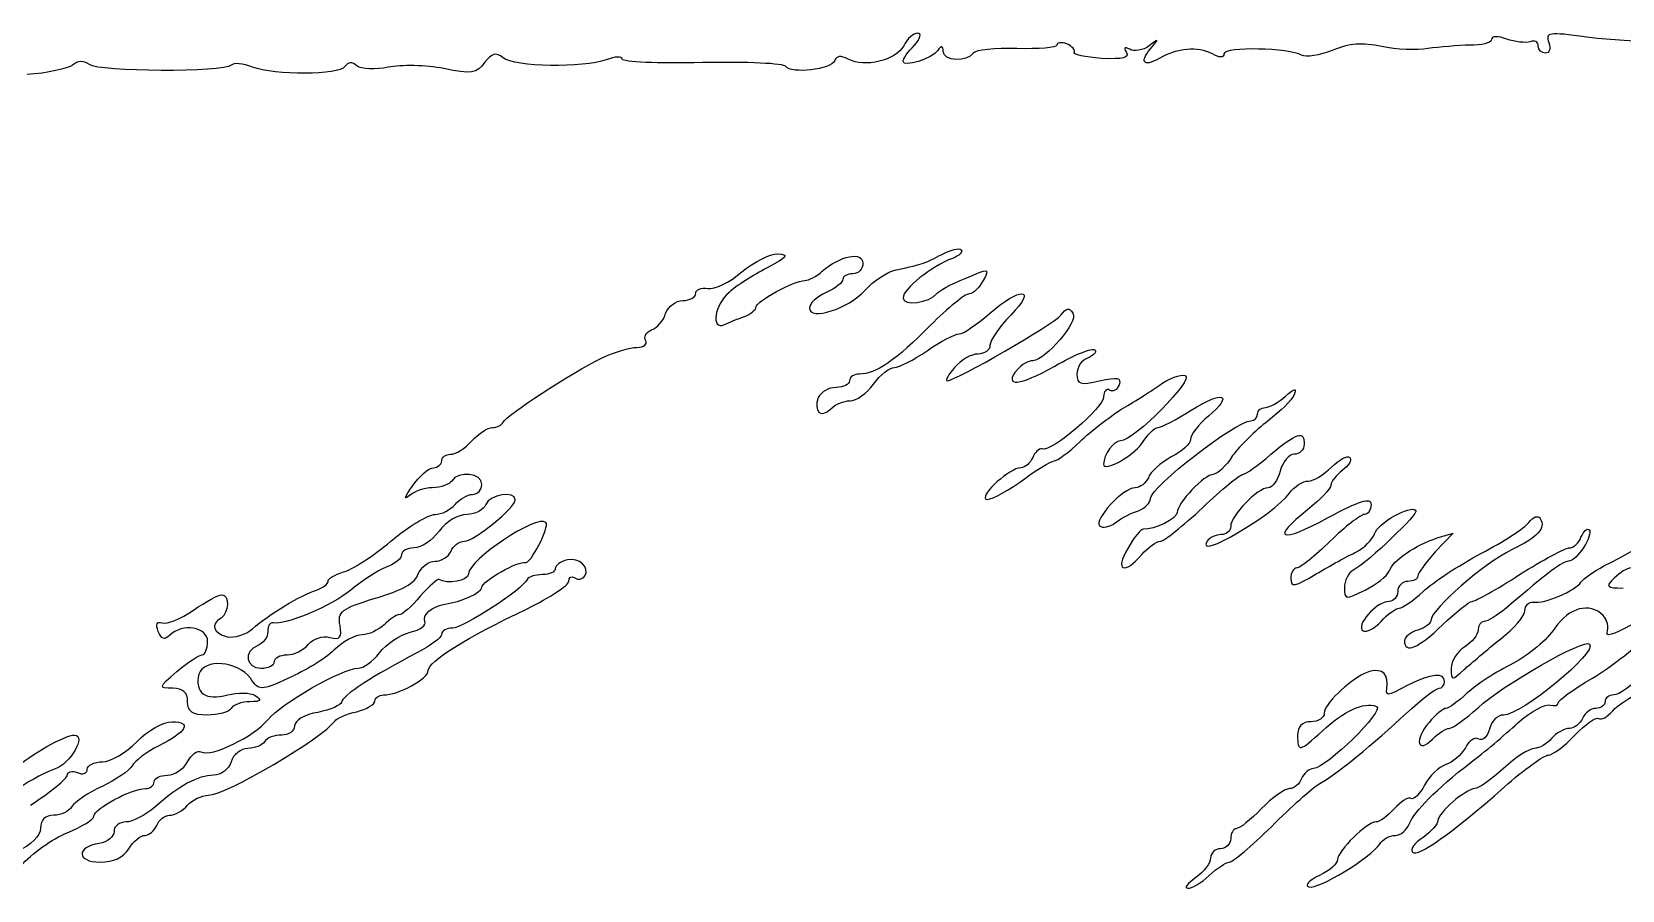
# Model space of a CAD drawing. Extents: x 0 to 69.4, y 0 to 30.3.
# Drawn here: x 42.81 to 46.939, y -0.003 to 2.225 of the extents above; entities that cross this region are included whole.
import ezdxf

# ---------------------------------------------------------------- set-up
doc = ezdxf.new("R2010")
doc.units = 0
doc.header["$MEASUREMENT"] = 0
doc.layers.get('0').update_dxf_attribs({"linetype": 'CONTINUOUS'})

msp = doc.modelspace()

# ---------------------------------------------------------------- linework, layer by layer
at = {"color": 0, "linetype": 'CONTINUOUS'}
for p, q in [((43.9885, 0.99816), (43.9885, 0.99816)), ((46.5004, 0.9235), (46.4535, 0.87489)), ((46.4588, 0.91135), (46.5004, 0.9235)), ((44.2003, 0.85406), (44.2003, 0.85406)), ((46.2696, 0.55897), (46.2696, 0.55897))]:
    msp.add_line(p, q, dxfattribs=at)
for points in [[(45.0735, 2.18896), (45.0526, 2.15076), (44.9728, 2.13167), (44.9293, 2.15424)], [(45.0717, 2.14903), (45.0717, 2.15424), (45.0839, 2.17333), (45.1013, 2.19069)], [(45.1099, 2.22194), (45.0994, 2.22194), (45.0821, 2.20806), (45.0735, 2.18896)], [(45.1013, 2.19069), (45.1168, 2.20806), (45.1203, 2.22194), (45.1099, 2.22194)], [(45.1758, 2.17507), (45.1758, 2.18896), (45.1707, 2.19069), (45.1619, 2.17681)], [(45.471, 2.19069), (45.471, 2.18375), (45.4242, 2.18028), (45.3668, 2.18201)], [(45.4971, 2.19417), (45.4832, 2.19937), (45.471, 2.19764), (45.471, 2.19069)], [(45.5161, 2.1716), (45.5196, 2.17854), (45.511, 2.18722), (45.4971, 2.19417)], [(45.7106, 2.18896), (45.695, 2.17681), (45.6707, 2.17333), (45.6603, 2.18028)], [(45.7193, 2.18722), (45.7367, 2.20806), (45.7349, 2.20806), (45.7106, 2.18896)], [(46.3146, 2.18722), (46.2643, 2.19764), (46.2296, 2.1959), (46.1862, 2.17681)], [(46.5437, 2.19069), (46.5125, 2.19069), (46.4639, 2.18549), (46.4344, 2.18201)], [(46.5993, 2.20458), (46.5993, 2.1959), (46.5733, 2.19069), (46.5437, 2.19069)], [(46.6393, 2.20632), (46.6167, 2.215), (46.5993, 2.215), (46.5993, 2.20458)], [(46.7, 2.19937), (46.6879, 2.1959), (46.6601, 2.19937), (46.6393, 2.20632)], [(46.7208, 2.18896), (46.7208, 2.19937), (46.7104, 2.20458), (46.7, 2.19937)], [(46.74, 2.16986), (46.7296, 2.16986), (46.7208, 2.17854), (46.7208, 2.18896)], [(46.8458, 2.21153), (46.7486, 2.22542), (46.7382, 2.22368), (46.7486, 2.19764)], [(46.7486, 2.19764), (46.7538, 2.18201), (46.7503, 2.16986), (46.74, 2.16986)], [(47.3544, 2.20632), (47.3318, 2.18896), (46.9899, 2.19243), (46.8458, 2.21153)], [(42.9592, 2.14035), (42.9435, 2.15076), (42.9296, 2.15076), (42.9157, 2.13861)], [(43.6535, 2.13687), (43.6414, 2.14903), (43.631, 2.14729), (43.6222, 2.13514)], [(44.0336, 2.15771), (44.0146, 2.17333), (44.0042, 2.16986), (43.985, 2.14556)], [(44.301, 2.1525), (44.2438, 2.13167), (44.0614, 2.1334), (44.0336, 2.15771)], [(44.3426, 2.15424), (44.3426, 2.16292), (44.3236, 2.16118), (44.301, 2.1525)], [(44.551, 2.14556), (44.4364, 2.14208), (44.3426, 2.14729), (44.3426, 2.15424)], [(44.7679, 2.13514), (44.7628, 2.14382), (44.6656, 2.14729), (44.551, 2.14556)], [(44.8946, 2.15076), (44.886, 2.12651), (44.7801, 2.1161), (44.7679, 2.13514)], [(44.9293, 2.15424), (44.9103, 2.16465), (44.8981, 2.16292), (44.8946, 2.15076)], [(45.1619, 2.17681), (45.1481, 2.15597), (45.0717, 2.13167), (45.0717, 2.14903)], [(45.254, 2.16986), (45.2383, 2.14556), (45.1758, 2.14903), (45.1758, 2.17507)], [(45.3668, 2.18201), (45.3112, 2.18375), (45.2592, 2.17854), (45.254, 2.16986)], [(45.5874, 2.15597), (45.5439, 2.15944), (45.5126, 2.16639), (45.5161, 2.1716)], [(45.6515, 2.1716), (45.6603, 2.15771), (45.6429, 2.15424), (45.5874, 2.15597)], [(45.6603, 2.18028), (45.6464, 2.18722), (45.6446, 2.18549), (45.6515, 2.1716)], [(45.7367, 2.15597), (45.6932, 2.13167), (45.6846, 2.14903), (45.7193, 2.18722)], [(45.8754, 2.16812), (45.8356, 2.18722), (45.7853, 2.18375), (45.7367, 2.15597)], [(45.905, 2.16812), (45.905, 2.15771), (45.8928, 2.15771), (45.8754, 2.16812)], [(46.1064, 2.16465), (46.0768, 2.18375), (45.905, 2.18722), (45.905, 2.16812)], [(46.1862, 2.17681), (46.1532, 2.16465), (46.1185, 2.15771), (46.1064, 2.16465)], [(46.4344, 2.18201), (46.4067, 2.17681), (46.3511, 2.17854), (46.3146, 2.18722)], [(42.9157, 2.13861), (42.9036, 2.12999), (42.8497, 2.11783), (42.7976, 2.11436)], [(43.3271, 2.13861), (43.3097, 2.11957), (42.9833, 2.12131), (42.9592, 2.14035)], [(43.3826, 2.1334), (43.3583, 2.14382), (43.334, 2.14556), (43.3271, 2.13861)], [(43.6222, 2.13514), (43.6083, 2.11262), (43.44, 2.11262), (43.3826, 2.1334)], [(43.7351, 2.1334), (43.7021, 2.12651), (43.6657, 2.12825), (43.6535, 2.13687)], [(43.8792, 2.12999), (43.834, 2.13861), (43.7681, 2.14035), (43.7351, 2.1334)], [(43.985, 2.14556), (43.966, 2.11783), (43.9503, 2.11436), (43.8792, 2.12999)], [(44.8617, 1.604), (44.9085, 1.64393), (44.9675, 1.65608), (44.9675, 1.62483)], [(45.1724, 1.6474), (45.195, 1.6595), (45.2175, 1.66471), (45.2228, 1.6595)], [(45.2228, 1.6595), (45.2279, 1.65435), (45.2175, 1.64393), (45.2001, 1.63699)], [(44.7193, 1.61268), (44.6829, 1.59358), (44.6378, 1.56581), (44.6204, 1.54844)], [(44.6533, 1.60226), (44.6846, 1.62831), (44.7263, 1.64914), (44.7471, 1.64914)], [(44.7471, 1.64914), (44.7767, 1.6474), (44.7714, 1.64046), (44.7193, 1.61268)], [(44.9675, 1.62483), (44.9675, 1.60921), (44.9554, 1.59706), (44.9415, 1.59706)], [(45.0543, 1.60747), (45.1272, 1.6231), (45.1307, 1.62483), (45.1724, 1.6474)], [(45.2001, 1.63699), (45.1464, 1.61789), (45.0717, 1.55712), (45.0717, 1.53456)], [(45.2332, 1.5849), (45.2957, 1.61268), (45.2974, 1.61094), (45.28, 1.57969)], [(44.5649, 1.55886), (44.5822, 1.55539), (44.6221, 1.57449), (44.6533, 1.60226)], [(44.6899, 1.51025), (44.6899, 1.52587), (44.7888, 1.57969), (44.8165, 1.57969)], [(44.8165, 1.57969), (44.8269, 1.57969), (44.8478, 1.59011), (44.8617, 1.604)], [(44.9154, 1.58317), (44.9154, 1.57449), (44.8964, 1.55886), (44.8721, 1.54844)], [(44.9415, 1.59706), (44.9276, 1.59706), (44.9154, 1.59011), (44.9154, 1.58317)], [(44.9728, 1.55365), (44.9936, 1.57796), (45.03, 1.60226), (45.0543, 1.60747)], [(45.1585, 1.54497), (45.1638, 1.55192), (45.1967, 1.57101), (45.2332, 1.5849)], [(45.28, 1.57969), (45.2696, 1.5606), (45.254, 1.54497), (45.2436, 1.54497)], [(44.5006, 1.52761), (44.5179, 1.52761), (44.5336, 1.53629), (44.5336, 1.54671)], [(44.5336, 1.54671), (44.5336, 1.55539), (44.5475, 1.56233), (44.5649, 1.55886)], [(44.6204, 1.54844), (44.5822, 1.51719), (44.5718, 1.44949), (44.6082, 1.46511)], [(44.8287, 1.50851), (44.8287, 1.47379), (44.9311, 1.50678), (44.9728, 1.55365)], [(44.8721, 1.54844), (44.8478, 1.53803), (44.8287, 1.51893), (44.8287, 1.50851)], [(45.0717, 1.53456), (45.0717, 1.51199), (45.1411, 1.5224), (45.1585, 1.54497)], [(45.2436, 1.54497), (45.2332, 1.54497), (45.1881, 1.50851), (45.1429, 1.46337)], [(45.2957, 1.49289), (45.3756, 1.56407), (45.4224, 1.56233), (45.3513, 1.48942)], [(44.419, 1.45122), (44.4329, 1.45643), (44.4503, 1.47553), (44.4554, 1.49462)], [(44.4554, 1.49462), (44.4624, 1.51199), (44.4815, 1.52761), (44.5006, 1.52761)], [(44.6603, 1.48594), (44.676, 1.49289), (44.6899, 1.50331), (44.6899, 1.51025)], [(45.1862, 1.31928), (45.2089, 1.31928), (45.464, 1.46685), (45.4814, 1.48942)], [(45.2175, 1.44081), (45.2279, 1.44081), (45.2626, 1.46511), (45.2957, 1.49289)], [(45.3513, 1.48942), (45.3217, 1.4599), (45.2974, 1.42344), (45.2974, 1.41129)], [(45.5126, 1.49462), (45.5283, 1.47206), (45.4415, 1.3731), (45.4085, 1.37137)], [(45.4814, 1.48942), (45.4953, 1.50851), (45.504, 1.51025), (45.5126, 1.49462)], [(44.4033, 1.42344), (44.3982, 1.43386), (44.4051, 1.44601), (44.419, 1.45122)], [(44.6082, 1.46511), (44.6186, 1.47032), (44.6429, 1.48074), (44.6603, 1.48594)], [(45.1429, 1.46337), (45.0543, 1.3731), (45.0006, 1.33664), (44.9589, 1.33664)], [(44.2889, 1.37831), (44.3218, 1.39393), (44.3635, 1.40608), (44.3808, 1.40608)], [(44.3808, 1.40608), (44.3999, 1.40608), (44.4086, 1.41476), (44.4033, 1.42344)], [(45.1342, 1.3974), (45.1689, 1.42171), (45.2071, 1.44081), (45.2175, 1.44081)], [(45.2974, 1.41129), (45.2974, 1.39914), (45.2835, 1.38873), (45.2661, 1.38873)], [(45.4658, 1.35748), (45.5161, 1.38699), (45.5647, 1.40608), (45.57, 1.39914)], [(44.0336, 1.21164), (44.0406, 1.229), (44.2107, 1.34012), (44.2889, 1.37831)], [(45.0492, 1.354), (45.0612, 1.354), (45.0994, 1.3731), (45.1342, 1.3974)], [(45.2661, 1.38873), (45.2487, 1.38873), (45.2228, 1.3731), (45.2054, 1.354)], [(45.4085, 1.37137), (45.3981, 1.37137), (45.379, 1.36095), (45.3686, 1.3488)], [(45.5508, 1.37831), (45.5353, 1.3731), (45.5231, 1.354), (45.5231, 1.33664)], [(45.57, 1.39914), (45.5751, 1.39393), (45.5665, 1.38525), (45.5508, 1.37831)], [(44.9589, 1.33664), (44.945, 1.33664), (44.9328, 1.3297), (44.9328, 1.31928)], [(44.9953, 1.3106), (45.0126, 1.33491), (45.0369, 1.354), (45.0492, 1.354)], [(45.2054, 1.354), (45.1897, 1.33491), (45.1811, 1.31928), (45.1862, 1.31928)], [(45.3686, 1.3488), (45.3304, 1.30192), (45.3737, 1.30539), (45.4658, 1.35748)], [(45.5231, 1.33664), (45.5231, 1.3106), (45.5318, 1.30713), (45.5821, 1.31928)], [(45.5821, 1.31928), (45.629, 1.3297), (45.6394, 1.32796), (45.6325, 1.30887)], [(45.8043, 1.33317), (45.8303, 1.32449), (45.6707, 1.16309), (45.636, 1.16309)], [(45.7367, 1.30713), (45.7626, 1.32623), (45.7922, 1.33664), (45.8043, 1.33317)], [(44.8981, 1.30192), (44.879, 1.30192), (44.8582, 1.28977), (44.8513, 1.27588)], [(44.9328, 1.31928), (44.9328, 1.3106), (44.9172, 1.30192), (44.8981, 1.30192)], [(44.9346, 1.2672), (44.9501, 1.2672), (44.9779, 1.2863), (44.9953, 1.3106)], [(45.6082, 1.29498), (45.5994, 1.30018), (45.5925, 1.2915), (45.5925, 1.27762)], [(45.6325, 1.30887), (45.6272, 1.29498), (45.6168, 1.28977), (45.6082, 1.29498)], [(45.6376, 1.24463), (45.6672, 1.26199), (45.7124, 1.28977), (45.7367, 1.30713)], [(45.8199, 1.24289), (45.9032, 1.29498), (45.931, 1.28456), (45.865, 1.22727)], [(46.0872, 1.28282), (46.0821, 1.26893), (46.0508, 1.23942), (46.0196, 1.21512)], [(46.0647, 1.27935), (46.089, 1.30018), (46.0942, 1.30192), (46.0872, 1.28282)], [(44.8513, 1.27588), (44.8392, 1.23942), (44.8582, 1.22032), (44.8842, 1.24637)], [(44.8842, 1.24637), (44.8964, 1.25852), (44.9172, 1.2672), (44.9346, 1.2672)], [(45.5925, 1.27762), (45.5925, 1.24984), (45.4589, 1.13357), (45.4328, 1.14225)], [(45.5318, 1.16135), (45.5596, 1.18907), (45.6082, 1.22553), (45.6376, 1.24463)], [(45.7332, 1.19775), (45.7418, 1.19775), (45.7818, 1.21859), (45.8199, 1.24289)], [(45.9918, 1.23248), (45.9918, 1.24289), (46.0004, 1.24984), (46.0126, 1.24984)], [(46.0126, 1.24984), (46.0231, 1.24984), (46.0474, 1.26373), (46.0647, 1.27935)], [(43.9521, 1.16309), (43.9694, 1.18218), (43.9938, 1.19775), (44.0058, 1.19775)], [(44.0058, 1.19775), (44.0181, 1.19775), (44.0301, 1.2047), (44.0336, 1.21164)], [(45.6915, 1.15614), (45.7054, 1.17871), (45.7244, 1.19775), (45.7332, 1.19775)], [(45.714, 1.01378), (45.714, 1.04329), (45.9362, 1.21512), (45.9744, 1.21512)], [(45.865, 1.22727), (45.839, 1.20643), (45.8182, 1.17871), (45.8182, 1.16656)], [(46.0196, 1.21512), (45.9865, 1.19081), (45.9467, 1.15093), (45.9275, 1.12489)], [(45.9744, 1.21512), (45.9849, 1.21512), (45.9918, 1.2238), (45.9918, 1.23248)], [(43.8965, 1.12836), (43.9104, 1.12836), (43.9347, 1.14399), (43.9521, 1.16309)], [(45.464, 1.111), (45.471, 1.111), (45.5022, 1.13357), (45.5318, 1.16135)], [(45.636, 1.16309), (45.6186, 1.16309), (45.5925, 1.12836), (45.5925, 1.10232)], [(45.5925, 1.10232), (45.5925, 1.08149), (45.6689, 1.12316), (45.6915, 1.15614)], [(45.8182, 1.16656), (45.8182, 1.15614), (45.7957, 1.13531), (45.7679, 1.12142)], [(46.0265, 1.12836), (46.096, 1.1856), (46.1133, 1.19081), (46.1133, 1.15441)], [(43.874, 1.111), (43.874, 1.12142), (43.8844, 1.12836), (43.8965, 1.12836)], [(45.4085, 1.11968), (45.4015, 1.10579), (45.3894, 1.09364), (45.3772, 1.09364)], [(45.4328, 1.14225), (45.4242, 1.14399), (45.4138, 1.13357), (45.4085, 1.11968)], [(45.7679, 1.12142), (45.7401, 1.10579), (45.714, 1.08323), (45.7089, 1.0676)], [(45.9275, 1.12489), (45.9101, 1.09711), (45.8876, 1.07628), (45.8772, 1.07628)], [(45.9536, 1.07628), (45.9606, 1.07628), (45.9935, 1.09885), (46.0265, 1.12836)], [(46.0872, 1.12836), (46.0733, 1.12836), (46.0578, 1.10927), (46.0508, 1.08496)], [(46.1133, 1.15441), (46.1133, 1.14052), (46.1011, 1.12836), (46.0872, 1.12836)], [(46.1844, 1.09538), (46.2036, 1.11448), (46.2261, 1.12663), (46.2314, 1.11968)], [(46.2314, 1.11968), (46.2383, 1.11274), (46.2296, 1.09885), (46.2122, 1.0867)], [(43.7976, 1.04503), (43.815, 1.07107), (43.841, 1.09364), (43.8532, 1.09364)], [(43.8532, 1.09364), (43.8636, 1.09364), (43.874, 1.10232), (43.874, 1.111)], [(43.9781, 1.05024), (43.9781, 1.07975), (43.9174, 1.0867), (43.9, 1.05892)], [(45.3772, 1.09364), (45.3494, 1.09191), (45.2731, 1.02593), (45.2869, 1.01204)], [(45.3737, 1.05545), (45.4154, 1.0867), (45.4571, 1.111), (45.464, 1.111)], [(45.8772, 1.07628), (45.8546, 1.07628), (45.7835, 1.00163), (45.7835, 0.97732)], [(45.8494, 0.98947), (45.8997, 1.03809), (45.9467, 1.07628), (45.9536, 1.07628)], [(46.0508, 1.08496), (46.0456, 1.06066), (46.03, 1.04156), (46.0196, 1.04156)], [(46.1237, 1.05892), (46.1376, 1.05892), (46.1636, 1.07454), (46.1844, 1.09538)], [(46.2122, 1.0867), (46.1967, 1.07454), (46.1828, 1.05718), (46.1828, 1.0485)], [(43.7872, 1.01899), (43.775, 1.00857), (43.7785, 1.01899), (43.7976, 1.04503)], [(43.8497, 1.04156), (43.8289, 1.04156), (43.8011, 1.03114), (43.7872, 1.01899)], [(43.9, 1.05892), (43.8949, 1.05024), (43.8722, 1.04156), (43.8497, 1.04156)], [(43.9537, 1.0242), (43.9676, 1.0242), (43.9781, 1.03635), (43.9781, 1.05024)], [(44.0649, 1.01031), (44.0649, 1.03461), (43.9989, 1.0242), (43.9885, 0.99816)], [(45.2869, 1.01204), (45.2922, 1.00684), (45.3321, 1.02593), (45.3737, 1.05545)], [(45.6742, 1.04156), (45.6429, 1.04156), (45.5665, 0.95822), (45.5821, 0.9426)], [(45.7089, 1.0676), (45.7019, 1.05371), (45.6881, 1.04156), (45.6742, 1.04156)], [(46.0196, 1.04156), (45.9918, 1.04156), (45.9224, 0.96864), (45.9224, 0.94086)], [(46.0751, 1.02767), (46.0872, 1.04503), (46.1099, 1.05892), (46.1237, 1.05892)], [(46.1828, 1.0485), (46.1828, 1.03982), (46.155, 1.01031), (46.1219, 0.98427)], [(43.8567, 0.97211), (43.874, 0.97211), (43.8965, 0.98427), (43.9087, 0.99816)], [(43.9087, 0.99816), (43.9208, 1.01204), (43.9417, 1.0242), (43.9537, 1.0242)], [(43.9329, 0.90267), (43.959, 0.90267), (44.0649, 0.98947), (44.0649, 1.01031)], [(43.9885, 0.99816), (43.9833, 0.98427), (43.9607, 0.97211), (43.9399, 0.97211)], [(45.6846, 0.98253), (45.7001, 0.98947), (45.714, 1.00163), (45.714, 1.01378)], [(45.8615, 0.90267), (45.8286, 0.85059), (46.0335, 0.97038), (46.0751, 1.02767)], [(46.174, 0.96343), (46.2574, 1.00857), (46.2868, 1.01725), (46.2868, 0.99816)], [(46.2868, 0.99816), (46.2868, 0.98427), (46.2799, 0.97211), (46.2696, 0.97211)], [(46.2956, 0.92177), (46.3042, 0.94954), (46.3893, 0.99816), (46.4032, 0.98253)], [(43.7421, 0.90267), (43.7872, 0.94086), (43.8393, 0.97211), (43.8567, 0.97211)], [(43.9399, 0.97211), (43.9174, 0.97211), (43.8844, 0.95302), (43.8671, 0.92871)], [(44.1447, 0.95128), (44.1222, 0.97385), (43.9433, 0.85406), (43.9433, 0.8176)], [(44.091, 0.84711), (44.1031, 0.84017), (44.1551, 0.94086), (44.1447, 0.95128)], [(45.5821, 0.9426), (45.589, 0.93566), (45.6082, 0.93913), (45.6237, 0.95128)], [(45.6237, 0.95128), (45.6394, 0.96343), (45.6672, 0.97732), (45.6846, 0.98253)], [(45.7835, 0.97732), (45.7835, 0.9617), (45.7244, 0.93218), (45.695, 0.93392)], [(45.7401, 0.90267), (45.7487, 0.90267), (45.7992, 0.9426), (45.8494, 0.98947)], [(46.1219, 0.98427), (46.0247, 0.90788), (46.0508, 0.89572), (46.174, 0.96343)], [(46.2696, 0.97211), (46.2608, 0.97211), (46.2192, 0.94086), (46.181, 0.90267)], [(46.4032, 0.98253), (46.4118, 0.97559), (46.2817, 0.85059), (46.2418, 0.82802)], [(46.5733, 0.87142), (46.6306, 0.90093), (46.6861, 0.93739), (46.6965, 0.95128)], [(46.7261, 0.9617), (46.7417, 0.93566), (46.7192, 0.91309), (46.6514, 0.8801)], [(46.6965, 0.95128), (46.7069, 0.96691), (46.7208, 0.97038), (46.7261, 0.9617)], [(43.8671, 0.92871), (43.8497, 0.90441), (43.8201, 0.88531), (43.8028, 0.88531)], [(45.695, 0.93392), (45.6897, 0.93566), (45.6724, 0.91309), (45.655, 0.88357)], [(45.8981, 0.92003), (45.8842, 0.92003), (45.8668, 0.91135), (45.8615, 0.90267)], [(45.9224, 0.94086), (45.9224, 0.92871), (45.9119, 0.92003), (45.8981, 0.92003)], [(46.2487, 0.87489), (46.2696, 0.88531), (46.2903, 0.90614), (46.2956, 0.92177)], [(46.3338, 0.82454), (46.3442, 0.85406), (46.4014, 0.89225), (46.4588, 0.91135)], [(46.8528, 0.93218), (46.8649, 0.92003), (46.8215, 0.85059), (46.7989, 0.85059)], [(46.8007, 0.88531), (46.8128, 0.88531), (46.8267, 0.89746), (46.8319, 0.91309)], [(46.8319, 0.91309), (46.8389, 0.92871), (46.8475, 0.93739), (46.8528, 0.93218)], [(46.891, 0.83843), (47.0021, 0.89572), (47.0299, 0.91309), (47.0576, 0.9426)], [(43.6188, 0.82281), (43.6396, 0.82802), (43.6951, 0.86274), (43.7421, 0.90267)], [(43.7699, 0.86795), (43.7699, 0.85753), (43.7525, 0.84364), (43.7299, 0.83496)], [(43.8028, 0.88531), (43.7837, 0.88531), (43.7699, 0.87663), (43.7699, 0.86795)], [(43.8567, 0.85059), (43.874, 0.85059), (43.8914, 0.86274), (43.8983, 0.87663)], [(43.8983, 0.87663), (43.9035, 0.89052), (43.919, 0.90267), (43.9329, 0.90267)], [(45.655, 0.88357), (45.6203, 0.82628), (45.6464, 0.81413), (45.6915, 0.86795)], [(45.6915, 0.86795), (45.7089, 0.88704), (45.7297, 0.90267), (45.7401, 0.90267)], [(46.181, 0.90267), (46.1411, 0.86447), (46.1029, 0.83322), (46.0942, 0.83322)], [(46.1446, 0.8176), (46.1793, 0.83843), (46.2261, 0.86447), (46.2487, 0.87489)], [(46.4535, 0.87489), (46.4292, 0.84711), (46.4083, 0.81934), (46.4083, 0.81239)], [(46.4222, 0.77246), (46.4465, 0.79503), (46.5143, 0.84017), (46.5733, 0.87142)], [(46.6514, 0.8801), (46.5819, 0.84711), (46.4431, 0.72559), (46.4431, 0.6996)], [(46.6722, 0.81586), (46.7331, 0.85406), (46.7903, 0.88531), (46.8007, 0.88531)], [(43.7299, 0.83496), (43.7074, 0.82628), (43.6674, 0.80024), (43.6379, 0.77593)], [(43.8132, 0.8176), (43.8201, 0.83496), (43.8393, 0.85059), (43.8567, 0.85059)], [(43.9781, 0.78288), (43.9781, 0.7985), (44.0753, 0.85406), (44.091, 0.84711)], [(44.169, 0.83149), (44.169, 0.82281), (44.1535, 0.81586), (44.1361, 0.81586)], [(44.2003, 0.85406), (44.1829, 0.85059), (44.169, 0.84017), (44.169, 0.83149)], [(44.2454, 0.81239), (44.2593, 0.83496), (44.2315, 0.861), (44.2003, 0.85406)], [(46.0942, 0.83322), (46.0856, 0.83322), (46.0786, 0.82107), (46.0786, 0.80545)], [(46.2418, 0.82802), (46.2279, 0.82107), (46.2175, 0.80024), (46.2175, 0.78114)], [(46.7989, 0.85059), (46.7833, 0.85059), (46.7503, 0.82454), (46.6375, 0.72906)], [(46.8319, 0.79677), (46.8389, 0.80545), (46.8649, 0.82454), (46.891, 0.83843)], [(46.9621, 0.83322), (46.9517, 0.83322), (46.9326, 0.82107), (46.9187, 0.80718)], [(43.5493, 0.77593), (43.565, 0.78114), (43.5789, 0.79156), (43.5789, 0.7985)], [(43.5789, 0.7985), (43.5789, 0.80545), (43.5962, 0.81586), (43.6188, 0.82281)], [(43.7021, 0.7551), (43.7699, 0.7742), (43.8063, 0.79503), (43.8132, 0.8176)], [(43.8671, 0.80371), (43.8636, 0.80545), (43.841, 0.78635), (43.8185, 0.76031)], [(43.9433, 0.8176), (43.9433, 0.80024), (43.8879, 0.78982), (43.8671, 0.80371)], [(44.0961, 0.80371), (44.0857, 0.77767), (43.9294, 0.67703), (43.9018, 0.67703)], [(44.1361, 0.81586), (44.1169, 0.81586), (44.0996, 0.81066), (44.0961, 0.80371)], [(44.0961, 0.72732), (44.1551, 0.75684), (44.2037, 0.78809), (44.2037, 0.7985)], [(44.2037, 0.7985), (44.2037, 0.80892), (44.2107, 0.81413), (44.2194, 0.80718)], [(44.2194, 0.80718), (44.2281, 0.80197), (44.2403, 0.80371), (44.2454, 0.81239)], [(46.0786, 0.80545), (46.0786, 0.78288), (46.089, 0.78461), (46.1446, 0.8176)], [(46.2713, 0.77593), (46.3007, 0.78982), (46.3285, 0.81239), (46.3338, 0.82454)], [(46.3824, 0.7985), (46.3685, 0.7985), (46.3562, 0.78635), (46.3562, 0.77246)], [(46.4083, 0.81239), (46.4083, 0.80371), (46.3963, 0.7985), (46.3824, 0.7985)], [(46.549, 0.74642), (46.5576, 0.74642), (46.6132, 0.77767), (46.6722, 0.81586)], [(46.7088, 0.74468), (46.7365, 0.73947), (46.8181, 0.7742), (46.8319, 0.79677)], [(46.9187, 0.80718), (46.8944, 0.78461), (46.8979, 0.78114), (46.9413, 0.78114)], [(43.2299, 0.72385), (43.2611, 0.74642), (43.2958, 0.76378), (43.3028, 0.76378)], [(43.3028, 0.76378), (43.3236, 0.76378), (43.3219, 0.71691), (43.3011, 0.70307)], [(43.3826, 0.67529), (43.4243, 0.7117), (43.5094, 0.76378), (43.5493, 0.77593)], [(43.6379, 0.77593), (43.591, 0.736), (43.4643, 0.68224), (43.4365, 0.69092)], [(43.6101, 0.68397), (43.6032, 0.72038), (43.6136, 0.72732), (43.7021, 0.7551)], [(43.8185, 0.76031), (43.7958, 0.73253), (43.7715, 0.7117), (43.7629, 0.7117)], [(43.8826, 0.73947), (43.9243, 0.74468), (43.9781, 0.76899), (43.9781, 0.78288)], [(46.2175, 0.78114), (46.2175, 0.75163), (46.221, 0.74989), (46.2713, 0.77593)], [(46.3338, 0.74642), (46.3007, 0.74642), (46.2453, 0.68224), (46.2661, 0.67009)], [(46.3562, 0.77246), (46.3562, 0.75857), (46.3458, 0.74642), (46.3338, 0.74642)], [(46.3597, 0.72906), (46.3685, 0.72906), (46.3963, 0.74816), (46.4222, 0.77246)], [(46.4726, 0.68571), (46.5074, 0.71864), (46.5421, 0.74642), (46.549, 0.74642)], [(46.6861, 0.72211), (46.6861, 0.736), (46.6965, 0.74642), (46.7088, 0.74468)], [(46.8892, 0.71001), (46.8544, 0.74468), (46.8007, 0.73079), (46.7642, 0.67703)], [(47.0871, 0.7742), (47.0507, 0.73079), (46.8892, 0.6371), (46.8996, 0.66488)], [(43.1483, 0.69092), (43.1604, 0.68571), (43.1969, 0.70134), (43.2299, 0.72385)], [(43.3011, 0.70307), (43.2733, 0.68571), (43.2803, 0.66488), (43.3167, 0.65446)], [(43.7629, 0.7117), (43.756, 0.7117), (43.7386, 0.6996), (43.7247, 0.68571)], [(43.8306, 0.69439), (43.8219, 0.71001), (43.8497, 0.73427), (43.8826, 0.73947)], [(43.8393, 0.56765), (43.8393, 0.59022), (43.9382, 0.65272), (44.0961, 0.72732)], [(46.3129, 0.69439), (46.3303, 0.71343), (46.3511, 0.72906), (46.3597, 0.72906)], [(46.6375, 0.72906), (46.615, 0.71001), (46.5889, 0.69439), (46.5803, 0.69439)], [(46.6236, 0.64925), (46.6583, 0.67529), (46.6861, 0.71001), (46.6861, 0.72211)], [(46.8996, 0.66488), (46.9049, 0.67876), (46.8996, 0.6996), (46.8892, 0.71001)], [(43.1379, 0.66835), (43.131, 0.68745), (43.1344, 0.69439), (43.1483, 0.69092)], [(43.1674, 0.65793), (43.1553, 0.64578), (43.1465, 0.64751), (43.1379, 0.66835)], [(43.2664, 0.64231), (43.2664, 0.6805), (43.2004, 0.69092), (43.1674, 0.65793)], [(43.3167, 0.65446), (43.3358, 0.65099), (43.3653, 0.65967), (43.3826, 0.67529)], [(43.4226, 0.66835), (43.4226, 0.65272), (43.4104, 0.6371), (43.3965, 0.63189)], [(43.4365, 0.69092), (43.4278, 0.69265), (43.4226, 0.68224), (43.4226, 0.66835)], [(43.584, 0.65272), (43.6101, 0.64578), (43.6153, 0.65272), (43.6101, 0.68397)], [(43.7247, 0.68571), (43.709, 0.67182), (43.6847, 0.65967), (43.6674, 0.65967)], [(43.7125, 0.61279), (43.7299, 0.63536), (43.7664, 0.65967), (43.7924, 0.66661)], [(43.7924, 0.66661), (43.8185, 0.67182), (43.8358, 0.68571), (43.8306, 0.69439)], [(43.874, 0.6614), (43.874, 0.65272), (43.8444, 0.63015), (43.8097, 0.61279)], [(43.9018, 0.67703), (43.8861, 0.67703), (43.874, 0.67009), (43.874, 0.6614)], [(46.2661, 0.67009), (46.2747, 0.66488), (46.2956, 0.67529), (46.3129, 0.69439)], [(46.3736, 0.64404), (46.3736, 0.60932), (46.4101, 0.62495), (46.4726, 0.68571)], [(46.4083, 0.67182), (46.3893, 0.66661), (46.3736, 0.65446), (46.3736, 0.64404)], [(46.4431, 0.6996), (46.4431, 0.68918), (46.4275, 0.67703), (46.4083, 0.67182)], [(46.5646, 0.67182), (46.5646, 0.65967), (46.549, 0.64057), (46.5299, 0.62842)], [(46.5803, 0.69439), (46.5715, 0.69439), (46.5646, 0.68397), (46.5646, 0.67182)], [(46.7642, 0.67703), (46.7451, 0.64751), (46.6949, 0.60585), (46.6549, 0.58501)], [(46.8614, 0.54682), (46.91, 0.57634), (46.9812, 0.63189), (47.0211, 0.67182)], [(43.2525, 0.60759), (43.2594, 0.60759), (43.2664, 0.62321), (43.2664, 0.64231)], [(43.3965, 0.63189), (43.3583, 0.61626), (43.3653, 0.57286), (43.4053, 0.57286)], [(43.4729, 0.60759), (43.4903, 0.60759), (43.5146, 0.61974), (43.5285, 0.63536)], [(43.5944, 0.61974), (43.5719, 0.59717), (43.5181, 0.56592), (43.4764, 0.54682)], [(43.5285, 0.63536), (43.5407, 0.64925), (43.565, 0.65793), (43.584, 0.65272)], [(43.6674, 0.65967), (43.65, 0.65967), (43.6171, 0.64231), (43.5944, 0.61974)], [(46.5299, 0.62842), (46.5108, 0.61626), (46.4951, 0.59196), (46.4951, 0.57286)], [(46.5282, 0.56939), (46.5456, 0.58501), (46.5889, 0.62147), (46.6236, 0.64925)], [(46.5646, 0.47043), (46.6289, 0.52946), (46.8406, 0.65099), (46.8544, 0.63536)], [(46.8544, 0.63536), (46.8753, 0.61453), (46.6775, 0.45133), (46.6306, 0.45133)], [(43.1865, 0.56418), (43.2143, 0.58849), (43.2438, 0.60759), (43.2525, 0.60759)], [(43.3775, 0.54682), (43.3444, 0.59196), (43.256, 0.5989), (43.2438, 0.55724)], [(43.4053, 0.57286), (43.4243, 0.57286), (43.44, 0.58154), (43.44, 0.59022)], [(43.44, 0.59022), (43.44, 0.60064), (43.4539, 0.60759), (43.4729, 0.60759)], [(43.8097, 0.61279), (43.6986, 0.5555), (43.6136, 0.49995), (43.6136, 0.48432)], [(43.6569, 0.57286), (43.6708, 0.57286), (43.6951, 0.59022), (43.7125, 0.61279)], [(46.6549, 0.58501), (46.6132, 0.56418), (46.5594, 0.52946), (46.5368, 0.50863)], [(46.9135, 0.46175), (46.9378, 0.49127), (47.1044, 0.58154), (47.1253, 0.57634)], [(43.1761, 0.52078), (43.1379, 0.52078), (43.1379, 0.52251), (43.1865, 0.56418)], [(43.2438, 0.55724), (43.2317, 0.50863), (43.2611, 0.48779), (43.3185, 0.50342)], [(43.4764, 0.54682), (43.4035, 0.51384), (43.4, 0.51384), (43.3775, 0.54682)], [(43.4226, 0.43918), (43.4556, 0.48085), (43.6171, 0.57286), (43.6569, 0.57286)], [(43.7229, 0.50342), (43.7611, 0.50342), (43.8393, 0.54509), (43.8393, 0.56765)], [(46.2696, 0.55897), (46.2261, 0.53814), (46.1654, 0.47911), (46.1654, 0.45654)], [(46.3285, 0.5312), (46.3303, 0.56418), (46.3076, 0.57634), (46.2696, 0.55897)], [(46.4778, 0.53814), (46.4778, 0.56245), (46.4431, 0.55897), (46.384, 0.52946)], [(46.4639, 0.52078), (46.4708, 0.52078), (46.4778, 0.52946), (46.4778, 0.53814)], [(46.4951, 0.57286), (46.4951, 0.53988), (46.4969, 0.53988), (46.5282, 0.56939)], [(46.7729, 0.48258), (46.7729, 0.48953), (46.8128, 0.51904), (46.8614, 0.54682)], [(46.9951, 0.5555), (46.9639, 0.52772), (46.9292, 0.50342), (46.9169, 0.50342)], [(43.2143, 0.48606), (43.2143, 0.51036), (43.2021, 0.52078), (43.1761, 0.52078)], [(43.3185, 0.50342), (43.3444, 0.51036), (43.3775, 0.51036), (43.3896, 0.50168)], [(43.3896, 0.50168), (43.4087, 0.48953), (43.4053, 0.48606), (43.3757, 0.48606)], [(43.7004, 0.48779), (43.7004, 0.49647), (43.7108, 0.50342), (43.7229, 0.50342)], [(46.384, 0.52946), (46.3233, 0.49821), (46.325, 0.49647), (46.3285, 0.5312)], [(46.3789, 0.45654), (46.4171, 0.49127), (46.4553, 0.52078), (46.4639, 0.52078)], [(46.5368, 0.50863), (46.5125, 0.48606), (46.4882, 0.4687), (46.4812, 0.4687)], [(46.9169, 0.50342), (46.9049, 0.50342), (46.8944, 0.49647), (46.8944, 0.48606)], [(43.2646, 0.45133), (43.2264, 0.45133), (43.2143, 0.46002), (43.2143, 0.48606)], [(43.3271, 0.4687), (43.3219, 0.45828), (43.2942, 0.45133), (43.2646, 0.45133)], [(43.3757, 0.48606), (43.3549, 0.48606), (43.3324, 0.47738), (43.3271, 0.4687)], [(43.5528, 0.45828), (43.5181, 0.45307), (43.4921, 0.43745), (43.4921, 0.42356)], [(43.6136, 0.48432), (43.6136, 0.47738), (43.5858, 0.46522), (43.5528, 0.45828)], [(43.5962, 0.43571), (43.6014, 0.44265), (43.6275, 0.45481), (43.6535, 0.46002)], [(43.6535, 0.46002), (43.6796, 0.46696), (43.7004, 0.47911), (43.7004, 0.48779)], [(46.1654, 0.45654), (46.1654, 0.44439), (46.1497, 0.43397), (46.1307, 0.43397)], [(46.3007, 0.4739), (46.325, 0.46349), (46.1706, 0.31418), (46.1376, 0.31245)], [(46.1497, 0.27078), (46.1914, 0.29335), (46.299, 0.38015), (46.3789, 0.45654)], [(46.1601, 0.40967), (46.2157, 0.46175), (46.2678, 0.48606), (46.3007, 0.4739)], [(46.4812, 0.4687), (46.4743, 0.4687), (46.4535, 0.45307), (46.4379, 0.43224)], [(46.49, 0.41661), (46.4986, 0.41661), (46.5317, 0.44092), (46.5646, 0.47043)], [(46.6671, 0.4305), (46.7018, 0.46002), (46.74, 0.48258), (46.7521, 0.47738)], [(46.7521, 0.47738), (46.7625, 0.4739), (46.7729, 0.47564), (46.7729, 0.48258)], [(46.8701, 0.4687), (46.8562, 0.4687), (46.8424, 0.45654), (46.8354, 0.44265)], [(46.8944, 0.48606), (46.8944, 0.47738), (46.884, 0.4687), (46.8701, 0.4687)], [(46.8771, 0.44265), (46.884, 0.43745), (46.9014, 0.44613), (46.9135, 0.46175)], [(43.0824, 0.38189), (43.1101, 0.4114), (43.1518, 0.43397), (43.1743, 0.43397)], [(43.1743, 0.43397), (43.2264, 0.43397), (43.2125, 0.40793), (43.1396, 0.37147)], [(43.249, 0.35585), (43.275, 0.34022), (43.3879, 0.39578), (43.4226, 0.43918)], [(43.2681, 0.243), (43.3132, 0.243), (43.5667, 0.39231), (43.5962, 0.43571)], [(43.4921, 0.42356), (43.4921, 0.40967), (43.4764, 0.39925), (43.459, 0.39925)], [(46.1307, 0.43397), (46.1081, 0.43397), (46.096, 0.42182), (46.096, 0.39925)], [(46.4379, 0.43224), (46.3979, 0.3871), (46.4067, 0.3489), (46.4465, 0.38883)], [(46.4465, 0.38883), (46.4622, 0.40446), (46.4812, 0.41661), (46.49, 0.41661)], [(46.5456, 0.32807), (46.5785, 0.35238), (46.634, 0.39925), (46.6671, 0.4305)], [(46.5942, 0.41488), (46.5889, 0.39404), (46.5768, 0.38363), (46.5664, 0.38883)], [(46.6306, 0.45133), (46.615, 0.45133), (46.5993, 0.43571), (46.5942, 0.41488)], [(46.8024, 0.41661), (46.7885, 0.41661), (46.7676, 0.40446), (46.7556, 0.39057)], [(46.8354, 0.44265), (46.8301, 0.42877), (46.8146, 0.41661), (46.8024, 0.41661)], [(46.8163, 0.39925), (46.8424, 0.42703), (46.8701, 0.44613), (46.8771, 0.44265)], [(42.7664, 0.31245), (42.8064, 0.3489), (42.8949, 0.39925), (42.921, 0.39925)], [(42.921, 0.39925), (42.9522, 0.39925), (42.9106, 0.3246), (42.8689, 0.31071)], [(42.9938, 0.32981), (43.0146, 0.32981), (43.0546, 0.35411), (43.0824, 0.38189)], [(43.4139, 0.38189), (43.4087, 0.37321), (43.3879, 0.36453), (43.3706, 0.36453)], [(43.459, 0.39925), (43.44, 0.39925), (43.4192, 0.39231), (43.4139, 0.38189)], [(46.096, 0.39925), (46.096, 0.35411), (46.1011, 0.35585), (46.1601, 0.40967)], [(46.5664, 0.38883), (46.5576, 0.39578), (46.5403, 0.38536), (46.5317, 0.36627)], [(46.7556, 0.39057), (46.7435, 0.37668), (46.7243, 0.36453), (46.7104, 0.36453)], [(46.7469, 0.34717), (46.7572, 0.34717), (46.7885, 0.36974), (46.8163, 0.39925)], [(43.1396, 0.37147), (43.1083, 0.35585), (43.0771, 0.33154), (43.0701, 0.31939)], [(43.2143, 0.32981), (43.2247, 0.3489), (43.2403, 0.36106), (43.249, 0.35585)], [(43.3706, 0.36453), (43.3532, 0.36453), (43.3324, 0.3489), (43.3271, 0.32981)], [(46.5317, 0.36627), (46.5213, 0.34717), (46.4986, 0.32807), (46.4812, 0.32286)], [(46.7104, 0.36453), (46.6983, 0.36453), (46.6618, 0.34196), (46.6306, 0.31245)], [(46.6324, 0.26383), (46.6844, 0.31071), (46.7365, 0.34717), (46.7469, 0.34717)], [(42.8689, 0.31071), (42.7994, 0.28467), (42.7108, 0.22049), (42.7108, 0.19618)], [(42.8064, 0.21701), (42.8585, 0.25168), (42.9018, 0.2864), (42.9018, 0.29508)], [(42.9018, 0.29508), (42.9018, 0.30377), (42.914, 0.30724), (42.9279, 0.30203)], [(42.9279, 0.30203), (42.9418, 0.29508), (42.9539, 0.30029), (42.9539, 0.31071)], [(42.9539, 0.31071), (42.9539, 0.32113), (42.9712, 0.32981), (42.9938, 0.32981)], [(43.0701, 0.31939), (43.0632, 0.30724), (43.0285, 0.28293), (42.9921, 0.26557)], [(43.1275, 0.27772), (43.1275, 0.28814), (43.1431, 0.29508), (43.1622, 0.29508)], [(43.2819, 0.29508), (43.2421, 0.29508), (43.19, 0.26731), (43.1292, 0.21181)], [(43.1622, 0.29508), (43.1796, 0.29508), (43.2039, 0.31071), (43.2143, 0.32981)], [(43.3271, 0.32981), (43.3219, 0.31071), (43.3011, 0.29508), (43.2819, 0.29508)], [(46.1376, 0.31245), (46.1254, 0.31245), (46.1133, 0.30029), (46.1064, 0.2864)], [(46.3858, 0.1684), (46.3997, 0.20139), (46.4553, 0.25863), (46.5456, 0.32807)], [(46.4812, 0.32286), (46.4622, 0.31592), (46.4379, 0.29335), (46.4257, 0.26904)], [(46.6306, 0.31245), (46.5993, 0.28467), (46.5664, 0.26036), (46.556, 0.26036)], [(42.9921, 0.26557), (42.9574, 0.24995), (42.921, 0.22569), (42.914, 0.21354)], [(42.9712, 0.18924), (42.9712, 0.20833), (43.0685, 0.26036), (43.1049, 0.26036)], [(43.1049, 0.26036), (43.1171, 0.26036), (43.1275, 0.26904), (43.1275, 0.27772)], [(46.0751, 0.26036), (46.0629, 0.26036), (46.03, 0.23611), (46.0022, 0.20833)], [(46.0282, 0.16146), (46.0803, 0.21354), (46.1342, 0.2621), (46.1497, 0.27078)], [(46.1064, 0.2864), (46.1011, 0.27252), (46.0872, 0.26036), (46.0751, 0.26036)], [(46.4257, 0.26904), (46.4136, 0.24647), (46.3979, 0.2309), (46.391, 0.23438)], [(46.3944, 0.09549), (46.4083, 0.0816), (46.4935, 0.14236), (46.6324, 0.26383)], [(46.556, 0.26036), (46.5317, 0.25863), (46.4604, 0.19792), (46.4604, 0.17708)], [(42.914, 0.21354), (42.9071, 0.20139), (42.8844, 0.19097), (42.8671, 0.19097)], [(43.1292, 0.21181), (43.1049, 0.19097), (43.0701, 0.17361), (43.0546, 0.17361)], [(43.1674, 0.19097), (43.1813, 0.19097), (43.2021, 0.20312), (43.2143, 0.21701)], [(43.2143, 0.21701), (43.2264, 0.2309), (43.2507, 0.243), (43.2681, 0.243)], [(46.0022, 0.20833), (45.9744, 0.17882), (45.9449, 0.15625), (45.9362, 0.15625)], [(46.3476, 0.20833), (46.3303, 0.18924), (46.3094, 0.17361), (46.299, 0.17361)], [(46.391, 0.23438), (46.384, 0.23953), (46.365, 0.22743), (46.3476, 0.20833)], [(42.8671, 0.19097), (42.8446, 0.19097), (42.8324, 0.17882), (42.8324, 0.15799)], [(42.9018, 0.14583), (42.94, 0.16146), (42.9712, 0.18056), (42.9712, 0.18924)], [(43.0546, 0.17361), (43.0372, 0.17361), (43.0233, 0.16319), (43.0233, 0.14931)], [(43.1344, 0.16493), (43.1396, 0.17882), (43.1553, 0.19097), (43.1674, 0.19097)], [(46.299, 0.17361), (46.2764, 0.17361), (46.2001, 0.09896), (46.2001, 0.07639)], [(46.3493, 0.13889), (46.3632, 0.13889), (46.3806, 0.15278), (46.3858, 0.1684)], [(46.4604, 0.17708), (46.4604, 0.1684), (46.4431, 0.14931), (46.4222, 0.13368)], [(42.8324, 0.15799), (42.8324, 0.13715), (42.8099, 0.11458), (42.7682, 0.09549)], [(42.7803, 0.05903), (42.8099, 0.09201), (42.8636, 0.13021), (42.9018, 0.14583)], [(43.0233, 0.14931), (43.0233, 0.13542), (43.006, 0.12153), (42.9851, 0.11806)], [(43.0615, 0.10417), (43.0736, 0.12326), (43.0928, 0.13889), (43.1032, 0.13889)], [(43.1032, 0.13889), (43.1153, 0.13889), (43.1275, 0.15104), (43.1344, 0.16493)], [(45.9224, 0.13021), (45.9224, 0.11632), (45.9101, 0.10417), (45.8963, 0.10417)], [(45.9189, 0.06944), (45.9275, 0.06944), (45.9761, 0.11111), (46.0282, 0.16146)], [(45.9362, 0.15625), (45.9293, 0.15625), (45.9224, 0.1441), (45.9224, 0.13021)], [(46.3094, 0.11632), (46.3164, 0.12847), (46.3354, 0.13889), (46.3493, 0.13889)], [(46.4222, 0.13368), (46.3997, 0.11979), (46.3875, 0.10243), (46.3944, 0.09549)], [(42.9851, 0.11806), (42.9244, 0.10938), (42.9261, 0.06944), (42.9868, 0.06944)], [(42.9868, 0.06944), (43.0215, 0.06944), (43.0476, 0.0816), (43.0615, 0.10417)], [(45.8963, 0.10417), (45.8824, 0.10417), (45.8703, 0.09375), (45.8703, 0.07986)], [(46.1254, 0.00521), (46.1481, -0.00347), (46.2868, 0.0816), (46.3094, 0.11632)], [(45.8703, 0.07986), (45.8703, 0.06771), (45.8529, 0.0434), (45.8321, 0.02951)], [(45.8668, 0.03472), (45.8876, 0.05382), (45.9101, 0.06944), (45.9189, 0.06944)], [(46.2001, 0.07639), (46.2001, 0.06597), (46.1793, 0.04688), (46.1532, 0.03472)], [(45.8321, 0.02951), (45.8094, 0.01389), (45.8008, 0.00174), (45.8112, 0.00174)], [(45.8112, 0.00174), (45.8199, 0), (45.846, 0.01562), (45.8668, 0.03472)], [(46.1532, 0.03472), (46.1254, 0.02257), (46.1133, 0.00868), (46.1254, 0.00521)]]:
    msp.add_open_spline(points, degree=3, dxfattribs=at)

doc.saveas('drawing.dxf')
